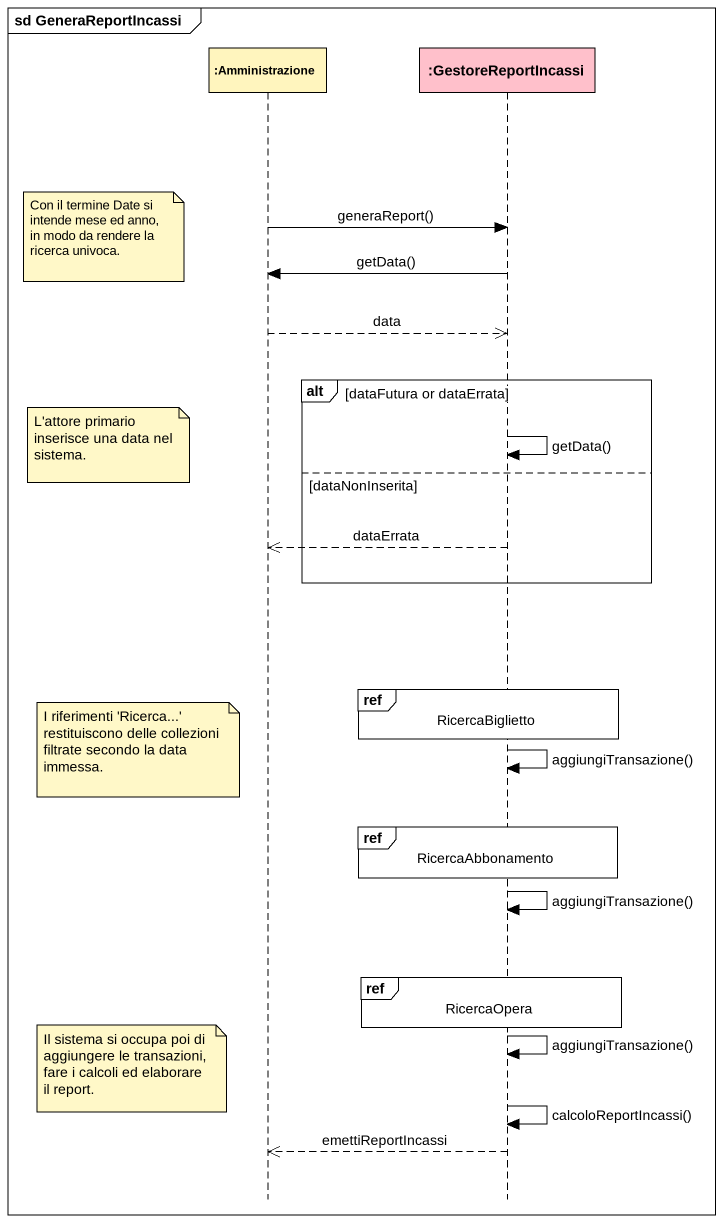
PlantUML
@startuml
mainframe sd GeneraReportIncassi
hide footbox
participant ":Amministrazione" as Amministrazione #FFF5BE
participant ":GestoreReportIncassi" as GestoreReportIncassi #FFC0CB

Amministrazione -> GestoreReportIncassi : generaReport()
note left of Amministrazione : Con il termine Date si intende mese ed anno, in modo da rendere la ricerca univoca.
GestoreReportIncassi -> Amministrazione : getData()
Amministrazione -->> GestoreReportIncassi : data
alt dataFutura or dataErrata
  GestoreReportIncassi -> GestoreReportIncassi : getData()
  note left of Amministrazione : L'attore primario inserisce una data nel sistema.
else dataNonInserita
  GestoreReportIncassi -->> Amministrazione : dataErrata
end
ref over GestoreReportIncassi : RicercaBiglietto
note left of Amministrazione : I riferimenti 'Ricerca...' restituiscono delle collezioni filtrate secondo la data immessa.
GestoreReportIncassi -> GestoreReportIncassi : aggiungiTransazione()
ref over GestoreReportIncassi : RicercaAbbonamento
GestoreReportIncassi -> GestoreReportIncassi : aggiungiTransazione()
ref over GestoreReportIncassi : RicercaOpera
GestoreReportIncassi -> GestoreReportIncassi : aggiungiTransazione()
note left of Amministrazione : Il sistema si occupa poi di aggiungere le transazioni, fare i calcoli ed elaborare il report.
GestoreReportIncassi -> GestoreReportIncassi : calcoloReportIncassi()
GestoreReportIncassi -->> Amministrazione : emettiReportIncassi
@enduml
